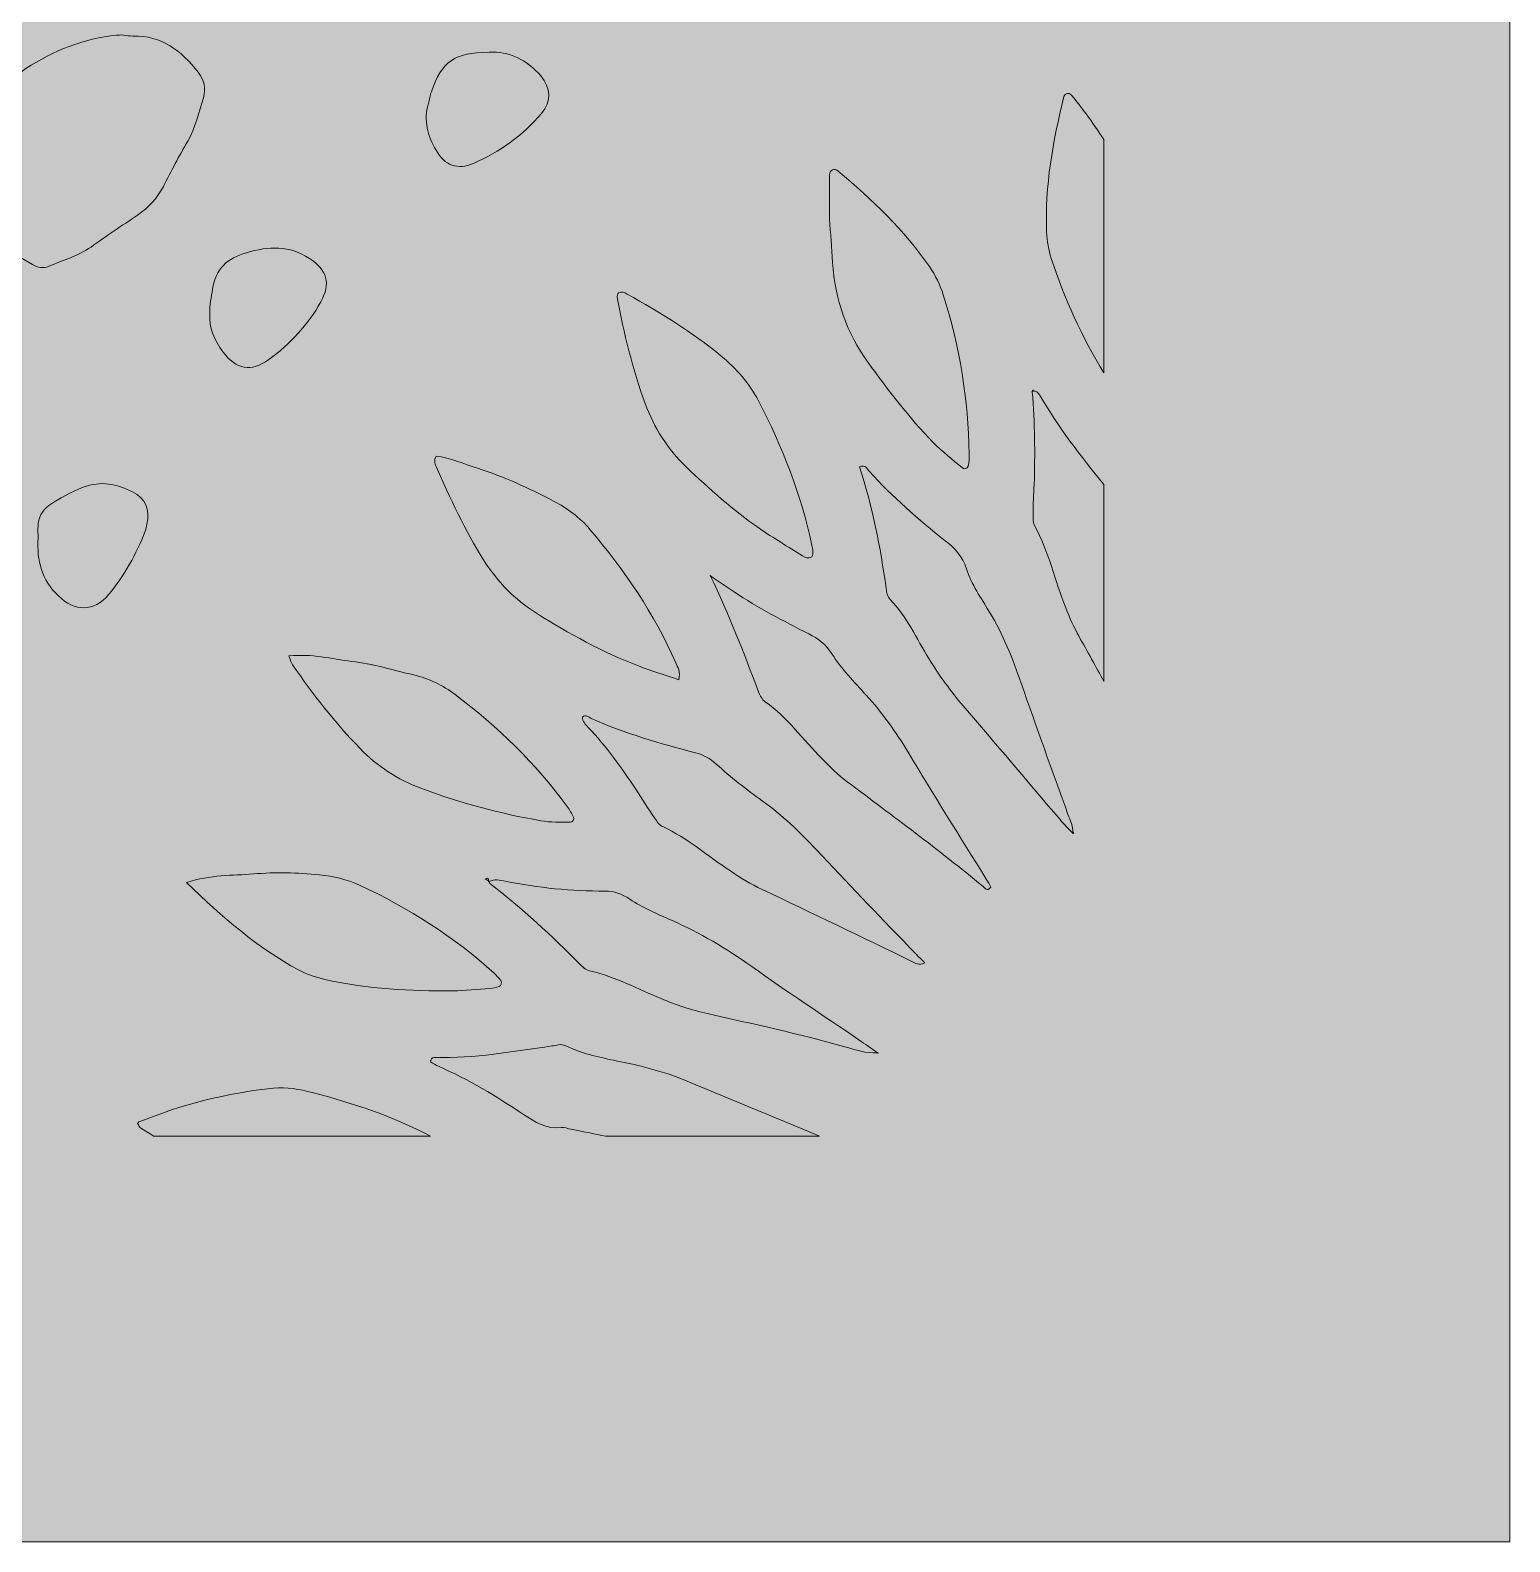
# Model space of a CAD drawing. Extents: x 404 to 2596, y -2984 to -16.
# Drawn here: x 2278 to 2596.5, y -2983.8 to -2658.4 of the extents above; entities that cross this region are included whole.
import ezdxf

# ---------------------------------------------------------------- set-up
doc = ezdxf.new("R2010")
doc.units = 0
doc.header["$MEASUREMENT"] = 0
doc.layers.add('Layer 1', color=7, linetype='Continuous')

# ---------------------------------------------------------------- blocks, each defined once
blk = doc.blocks.new('block 2')
at = {"layer": 'Layer 1', "lineweight": 0}
blk.add_lwpolyline([(404.44, -570.25), (404.44, -2983.81), (2596.45, -2983.81), (2596.45, -2967.51), (2596.45, -2803.31), (2596.45, -2762.09), (2596.45, -2735.94), (2596.45, -2685.81), (2596.45, -2549.79), (2596.45, -2524.23), (2596.45, -2502.39), (2596.45, -2430.95), (2596.45, -2412.9), (2596.45, -15.64)], dxfattribs=at)
for points, knots in [([(2295.3, -2659.61), (2296.18, -2659.49), (2297.05, -2659.49), (2297.75, -2659.43), (2298.68, -2659.55), (2299.38, -2659.66), (2300.08, -2659.66), (2306.31, -2659.49), (2310.56, -2662.87), (2314.17, -2667.47), (2315.39, -2669.1), (2315.92, -2670.9), (2315.28, -2672.94), (2314.35, -2676.08), (2313.59, -2679.34), (2311.9, -2682.31), (2310.04, -2685.46), (2308.35, -2688.78), (2306.66, -2692.04), (2305.32, -2694.54), (2303.51, -2696.64), (2301.07, -2698.21), (2297.75, -2700.48), (2294.37, -2702.75), (2291.11, -2705.08), (2288.32, -2707), (2285.12, -2707.93), (2282.03, -2709.21), (2280.81, -2709.8), (2279.64, -2709.45), (2278.48, -2708.86), (2273.76, -2706.3), (2269.74, -2703.1), (2268.58, -2697.34), (2268.11, -2695.12), (2267.47, -2692.91), (2267.59, -2690.58), (2267.94, -2683.48), (2269.8, -2676.78), (2273.24, -2670.49), (2273.94, -2669.27), (2274.81, -2668.16), (2275.97, -2667.41), (2281.85, -2663.33), (2288.26, -2660.65), (2295.3, -2659.61)], [0, 0, 0, 0, 1, 1, 1, 2, 2, 2, 3, 3, 3, 4, 4, 4, 5, 5, 5, 6, 6, 6, 7, 7, 7, 8, 8, 8, 9, 9, 9, 10, 10, 10, 11, 11, 11, 12, 12, 12, 13, 13, 13, 14, 14, 14, 15, 15, 15, 15]), ([(2388.06, -2676.32), (2384.04, -2681.09), (2379.04, -2684.64), (2373.39, -2687.09), (2369.95, -2688.6), (2367.21, -2687.5), (2365.35, -2684.24), (2363.55, -2681.15), (2362.62, -2677.83), (2363.72, -2674.22), (2363.95, -2673.35), (2364.07, -2672.47), (2364.36, -2671.66), (2366.63, -2665.08), (2369.25, -2663.22), (2376.76, -2663.16), (2381.01, -2662.92), (2384.86, -2664.67), (2387.89, -2668.22), (2390.04, -2670.84), (2390.27, -2673.7), (2388.06, -2676.32)], [0, 0, 0, 0, 1, 1, 1, 2, 2, 2, 3, 3, 3, 4, 4, 4, 5, 5, 5, 6, 6, 6, 7, 7, 7, 7]), ([(2500.5, -2672.71), (2500.67, -2672.01), (2501.6, -2671.72), (2502.07, -2672.3), (2503.17, -2673.64), (2504.22, -2675.04), (2505.27, -2676.43), (2506.61, -2678.24), (2507.89, -2680.1), (2509.11, -2681.96), (2509.11, -2681.96), (2509.11, -2732.16), (2509.11, -2732.16), (2504.34, -2724.41), (2500.61, -2716.2), (2497.76, -2707.53), (2497.18, -2705.72), (2496.89, -2703.74), (2496.77, -2701.88), (2496.36, -2691.92), (2498.11, -2682.31), (2500.5, -2672.71)], [0, 0, 0, 0, 1, 1, 1, 2, 2, 2, 3, 3, 3, 4, 4, 4, 5, 5, 5, 6, 6, 6, 7, 7, 7, 7]), ([(2450.07, -2699.08), (2450.07, -2695.82), (2450.01, -2692.62), (2450.07, -2689.48), (2450.13, -2688.43), (2451.12, -2688.02), (2451.93, -2688.72), (2459.21, -2694.89), (2466.08, -2701.41), (2471.56, -2709.27), (2472.84, -2711.14), (2473.83, -2713.29), (2474.53, -2715.39), (2478.08, -2726.51), (2479.88, -2737.92), (2480.12, -2749.62), (2480.12, -2750.5), (2480.06, -2751.37), (2479.88, -2752.24), (2479.77, -2752.77), (2479.07, -2753.06), (2478.66, -2752.65), (2476.51, -2750.85), (2474.29, -2749.1), (2472.31, -2747.12), (2467.19, -2741.82), (2462.71, -2735.94), (2458.34, -2729.94), (2453.68, -2723.48), (2451.24, -2716.32), (2450.71, -2708.4), (2450.48, -2705.26), (2450.25, -2702.11), (2450.07, -2699.08)], [0, 0, 0, 0, 1, 1, 1, 2, 2, 2, 3, 3, 3, 4, 4, 4, 5, 5, 5, 6, 6, 6, 7, 7, 7, 8, 8, 8, 9, 9, 9, 10, 10, 10, 11, 11, 11, 11]), ([(2340.55, -2716.9), (2337.75, -2721.85), (2333.97, -2725.98), (2329.37, -2729.3), (2325.52, -2732.1), (2322.38, -2731.46), (2319.47, -2727.61), (2317.66, -2725.17), (2316.44, -2722.49), (2316.67, -2719.4), (2316.56, -2717.6), (2317.02, -2715.85), (2317.26, -2714.16), (2317.84, -2709.74), (2320.46, -2707.53), (2324.53, -2706.3), (2329.31, -2704.91), (2333.79, -2704.67), (2338.1, -2707.53), (2341.89, -2710.03), (2342.76, -2712.94), (2340.55, -2716.9)], [0, 0, 0, 0, 1, 1, 1, 2, 2, 2, 3, 3, 3, 4, 4, 4, 5, 5, 5, 6, 6, 6, 7, 7, 7, 7]), ([(2426.72, -2728.55), (2430.04, -2731.28), (2432.78, -2734.43), (2434.76, -2738.21), (2439.88, -2748.11), (2443.96, -2758.36), (2446.23, -2769.31), (2446.4, -2770.12), (2446.69, -2770.99), (2446.23, -2771.81), (2445.47, -2772.27), (2444.83, -2771.93), (2444.25, -2771.58), (2441.16, -2769.6), (2437.96, -2767.73), (2434.93, -2765.64), (2429.29, -2761.74), (2424.16, -2757.14), (2419.21, -2752.42), (2415.19, -2748.58), (2412.34, -2744.03), (2410.36, -2738.79), (2407.62, -2731.34), (2405.82, -2723.65), (2404.31, -2715.91), (2404.25, -2715.62), (2404.48, -2715.27), (2404.6, -2714.92), (2405.3, -2714.57), (2405.88, -2714.86), (2406.52, -2715.21), (2413.56, -2719.17), (2420.49, -2723.36), (2426.72, -2728.55)], [0, 0, 0, 0, 1, 1, 1, 2, 2, 2, 3, 3, 3, 4, 4, 4, 5, 5, 5, 6, 6, 6, 7, 7, 7, 8, 8, 8, 9, 9, 9, 10, 10, 10, 11, 11, 11, 11]), ([(2503.76, -2788.93), (2502.65, -2786.95), (2501.72, -2784.85), (2500.9, -2782.76), (2498.52, -2776.93), (2497.29, -2770.64), (2494.15, -2765.05), (2493.8, -2764.36), (2493.86, -2763.37), (2493.86, -2762.49), (2493.86, -2760.4), (2493.98, -2758.3), (2494.09, -2756.2), (2494.32, -2749.51), (2494.21, -2742.87), (2493.68, -2736.23), (2493.63, -2736.23), (2493.63, -2736.23), (2493.57, -2736.23), (2493.63, -2736.23), (2493.63, -2736.23), (2493.68, -2736.17), (2493.74, -2736.06), (2493.8, -2735.94), (2493.86, -2735.82), (2493.98, -2735.94), (2493.98, -2736.06), (2493.92, -2736.12), (2494.5, -2736.06), (2494.91, -2736.35), (2495.26, -2736.93), (2499.27, -2743.8), (2504.05, -2750.09), (2509.11, -2756.2), (2509.11, -2756.2), (2509.11, -2798.65), (2509.11, -2798.65), (2507.37, -2795.39), (2505.56, -2792.19), (2503.76, -2788.93)], [0, 0, 0, 0, 1, 1, 1, 2, 2, 2, 3, 3, 3, 4, 4, 4, 5, 5, 5, 6, 6, 6, 7, 7, 7, 8, 8, 8, 9, 9, 9, 10, 10, 10, 11, 11, 11, 12, 12, 12, 13, 13, 13, 13]), ([(2416.94, -2794.58), (2417.35, -2795.51), (2418.05, -2796.38), (2417.58, -2798.24), (2414.5, -2797.2), (2411.64, -2796.38), (2408.91, -2795.27), (2401.16, -2792.3), (2394, -2788.29), (2386.95, -2783.92), (2382.3, -2781.01), (2378.57, -2777.17), (2375.6, -2772.45), (2371.58, -2766.04), (2368.38, -2759.23), (2365.35, -2752.3), (2365.12, -2751.66), (2364.83, -2751.02), (2365.41, -2750.09), (2368.44, -2750.44), (2371.29, -2751.78), (2374.26, -2752.71), (2379.91, -2754.52), (2385.38, -2756.96), (2390.62, -2759.76), (2393.59, -2761.33), (2396.33, -2763.31), (2398.48, -2765.87), (2405.88, -2774.66), (2412.34, -2783.98), (2416.94, -2794.58)], [0, 0, 0, 0, 1, 1, 1, 2, 2, 2, 3, 3, 3, 4, 4, 4, 5, 5, 5, 6, 6, 6, 7, 7, 7, 8, 8, 8, 9, 9, 9, 10, 10, 10, 10]), ([(2478.84, -2803.89), (2476.1, -2800.69), (2473.65, -2797.31), (2471.44, -2793.7), (2468.76, -2789.39), (2466.72, -2784.62), (2463.12, -2780.95), (2462.47, -2780.31), (2462.36, -2779.44), (2462.24, -2778.56), (2460.96, -2769.71), (2459.33, -2760.92), (2456.48, -2752.42), (2457.82, -2751.78), (2458.11, -2752.88), (2458.63, -2753.41), (2463.58, -2758.88), (2469.17, -2763.72), (2474.93, -2768.32), (2477.03, -2769.94), (2478.66, -2771.63), (2479.53, -2774.37), (2480.58, -2777.69), (2482.68, -2780.66), (2484.48, -2783.69), (2487.4, -2788.52), (2489.49, -2793.64), (2491.3, -2799), (2494.56, -2808.43), (2497.99, -2817.81), (2501.37, -2827.24), (2501.84, -2828.52), (2502.53, -2829.8), (2502.42, -2831.26), (2502.42, -2831.26), (2502.42, -2831.26), (2502.48, -2831.26), (2502.48, -2831.03), (2502.48, -2831.08), (2502.65, -2831.32), (2502.53, -2831.26), (2502.53, -2831.26), (2502.48, -2831.26), (2502.48, -2831.32), (2502.48, -2831.32), (2502.48, -2831.37), (2502.42, -2831.32), (2502.42, -2831.32), (2502.42, -2831.26), (2501.49, -2830.33), (2500.5, -2829.34), (2499.68, -2828.35), (2492.69, -2820.2), (2485.82, -2811.99), (2478.84, -2803.89)], [0, 0, 0, 0, 1, 1, 1, 2, 2, 2, 3, 3, 3, 4, 4, 4, 5, 5, 5, 6, 6, 6, 7, 7, 7, 8, 8, 8, 9, 9, 9, 10, 10, 10, 11, 11, 11, 12, 12, 12, 13, 13, 13, 14, 14, 14, 15, 15, 15, 16, 16, 16, 17, 17, 17, 18, 18, 18, 18]), ([(2279.7, -2767.79), (2279.7, -2766.92), (2279.64, -2766.04), (2279.7, -2765.17), (2279.76, -2763.37), (2280.46, -2761.85), (2282.03, -2760.75), (2284.36, -2759.17), (2286.75, -2757.83), (2289.42, -2756.79), (2293.15, -2755.39), (2296.64, -2756.03), (2300.02, -2757.78), (2302.87, -2759.29), (2303.81, -2761.5), (2303.11, -2764.76), (2302.99, -2765.29), (2302.93, -2765.81), (2302.76, -2766.28), (2300.84, -2771.23), (2298.27, -2775.77), (2294.96, -2779.84), (2291.69, -2783.8), (2287.5, -2783.51), (2284.07, -2780.19), (2280.46, -2776.76), (2279.41, -2772.57), (2279.7, -2767.79)], [0, 0, 0, 0, 1, 1, 1, 2, 2, 2, 3, 3, 3, 4, 4, 4, 5, 5, 5, 6, 6, 6, 7, 7, 7, 8, 8, 8, 9, 9, 9, 9]), ([(2453.86, -2820.2), (2451.88, -2818.74), (2450.13, -2816.99), (2448.44, -2815.25), (2444.37, -2811.17), (2440.99, -2806.34), (2436.21, -2802.96), (2435.46, -2802.44), (2435.11, -2801.68), (2434.76, -2800.86), (2431.67, -2792.48), (2428.35, -2784.15), (2424.39, -2775.83), (2426.08, -2776.99), (2427.83, -2778.16), (2429.52, -2779.32), (2434.64, -2782.76), (2440.12, -2785.61), (2445.59, -2788.35), (2447.63, -2789.39), (2449.26, -2790.62), (2450.54, -2792.65), (2452.63, -2795.91), (2455.37, -2798.71), (2457.93, -2801.56), (2461.43, -2805.35), (2464.28, -2809.42), (2466.96, -2813.85), (2472.43, -2822.99), (2478.14, -2832.07), (2483.79, -2841.16), (2484.13, -2841.74), (2484.48, -2842.38), (2484.78, -2842.9), (2483.96, -2843.95), (2483.49, -2843.08), (2483.03, -2842.67), (2473.54, -2834.87), (2463.7, -2827.59), (2453.86, -2820.2)], [0, 0, 0, 0, 1, 1, 1, 2, 2, 2, 3, 3, 3, 4, 4, 4, 5, 5, 5, 6, 6, 6, 7, 7, 7, 8, 8, 8, 9, 9, 9, 10, 10, 10, 11, 11, 11, 12, 12, 12, 13, 13, 13, 13]), ([(2369.49, -2801.45), (2378.63, -2808.38), (2386.84, -2816.24), (2393.59, -2825.55), (2394.12, -2826.31), (2394.58, -2827.01), (2394.93, -2827.82), (2395.11, -2828.29), (2394.81, -2828.93), (2394.23, -2828.93), (2392.14, -2828.87), (2389.98, -2828.99), (2387.94, -2828.58), (2379.09, -2827.07), (2370.48, -2824.74), (2362.09, -2821.59), (2357.08, -2819.67), (2352.72, -2816.93), (2348.99, -2813.03), (2343.58, -2807.5), (2338.86, -2801.39), (2334.49, -2795.04), (2334.2, -2794.63), (2334.08, -2794.11), (2333.68, -2793.12), (2338.57, -2792.6), (2342.88, -2793.76), (2347.18, -2794.28), (2351.73, -2794.81), (2356.09, -2796.15), (2360.52, -2797.2), (2363.84, -2797.95), (2366.81, -2799.41), (2369.49, -2801.45)], [0, 0, 0, 0, 1, 1, 1, 2, 2, 2, 3, 3, 3, 4, 4, 4, 5, 5, 5, 6, 6, 6, 7, 7, 7, 8, 8, 8, 9, 9, 9, 10, 10, 10, 11, 11, 11, 11]), ([(2435.52, -2843.37), (2433.07, -2842.26), (2430.92, -2840.87), (2428.7, -2839.41), (2423.87, -2836.21), (2419.5, -2832.31), (2414.15, -2829.86), (2413.45, -2829.57), (2412.86, -2828.75), (2412.4, -2828), (2411, -2826.02), (2409.72, -2823.86), (2408.38, -2821.83), (2405.24, -2817.17), (2401.98, -2812.57), (2398.13, -2808.49), (2397.55, -2807.85), (2396.85, -2807.27), (2396.85, -2806.28), (2397.55, -2805.58), (2398.13, -2806.28), (2398.72, -2806.57), (2405.94, -2809.77), (2413.56, -2811.99), (2421.19, -2813.96), (2422.94, -2814.43), (2424.28, -2815.13), (2425.68, -2816.41), (2428.76, -2819.21), (2432.14, -2821.83), (2435.52, -2824.27), (2439.82, -2827.36), (2443.61, -2830.97), (2447.22, -2834.87), (2453.68, -2841.8), (2460.32, -2848.61), (2466.9, -2855.48), (2468.06, -2856.7), (2469.29, -2857.93), (2470.57, -2859.21), (2469.23, -2859.91), (2468.53, -2859.21), (2467.77, -2858.86), (2457.06, -2853.68), (2446.29, -2848.49), (2435.52, -2843.37)], [0, 0, 0, 0, 1, 1, 1, 2, 2, 2, 3, 3, 3, 4, 4, 4, 5, 5, 5, 6, 6, 6, 7, 7, 7, 8, 8, 8, 9, 9, 9, 10, 10, 10, 11, 11, 11, 12, 12, 12, 13, 13, 13, 14, 14, 14, 15, 15, 15, 15]), ([(2341.71, -2862.82), (2339.67, -2862.35), (2337.64, -2861.71), (2335.77, -2860.72), (2326.92, -2855.89), (2319.41, -2849.43), (2311.67, -2841.91), (2316.85, -2840.17), (2321.51, -2840.4), (2326.05, -2840.05), (2330.76, -2839.64), (2335.48, -2839.76), (2340.26, -2840.23), (2343.28, -2840.52), (2346.14, -2841.22), (2348.87, -2842.44), (2359.47, -2847.39), (2369.19, -2853.56), (2377.87, -2861.42), (2378.39, -2861.89), (2378.86, -2862.41), (2379.27, -2862.99), (2379.62, -2863.46), (2379.38, -2864.1), (2378.92, -2864.27), (2378.28, -2864.56), (2377.58, -2864.62), (2376.88, -2864.68), (2374.26, -2864.86), (2371.58, -2865.2), (2368.96, -2865.2), (2359.82, -2865.26), (2350.74, -2864.86), (2341.71, -2862.82)], [0, 0, 0, 0, 1, 1, 1, 2, 2, 2, 3, 3, 3, 4, 4, 4, 5, 5, 5, 6, 6, 6, 7, 7, 7, 8, 8, 8, 9, 9, 9, 10, 10, 10, 11, 11, 11, 11]), ([(2453.33, -2877.26), (2443.55, -2874.46), (2433.65, -2872.37), (2423.75, -2870.1), (2420.32, -2869.34), (2417, -2868.23), (2413.8, -2866.89), (2408.79, -2864.8), (2403.96, -2862.24), (2398.66, -2860.95), (2397.84, -2860.78), (2397.03, -2860.26), (2396.44, -2859.62), (2390.33, -2853.33), (2383.87, -2847.5), (2376.94, -2842.09), (2376.82, -2842.03), (2376.82, -2841.86), (2376.76, -2841.68), (2376.71, -2841.68), (2376.71, -2841.74), (2376.65, -2841.74), (2376.65, -2841.74), (2376.65, -2841.56), (2376.65, -2841.56), (2376.41, -2841.39), (2376.18, -2841.27), (2375.95, -2841.1), (2376.59, -2840.81), (2376.71, -2841.1), (2376.65, -2841.56), (2376.71, -2841.56), (2376.71, -2841.62), (2376.76, -2841.62), (2376.76, -2841.62), (2376.76, -2841.68), (2376.76, -2841.68), (2377.93, -2841.1), (2379.15, -2841.39), (2380.26, -2841.62), (2387.36, -2843.02), (2394.52, -2843.78), (2401.74, -2843.72), (2403.72, -2843.72), (2405.35, -2844.36), (2407.04, -2845.47), (2409.84, -2847.33), (2412.92, -2848.61), (2416.01, -2850.01), (2422.12, -2852.69), (2427.83, -2856.06), (2433.3, -2859.96), (2440.87, -2865.38), (2448.67, -2870.5), (2456.36, -2875.74), (2457.76, -2876.68), (2459.04, -2877.61), (2460.38, -2878.54), (2460.44, -2878.54), (2460.44, -2878.54), (2460.49, -2878.54), (2460.49, -2878.6), (2460.49, -2878.6), (2460.49, -2878.66), (2460.44, -2878.66), (2460.38, -2878.66), (2460.38, -2878.6), (2460.38, -2878.6), (2460.38, -2878.54), (2460.38, -2878.54), (2457.93, -2878.71), (2455.6, -2877.9), (2453.33, -2877.26)], [0, 0, 0, 0, 1, 1, 1, 2, 2, 2, 3, 3, 3, 4, 4, 4, 5, 5, 5, 6, 6, 6, 7, 7, 7, 8, 8, 8, 9, 9, 9, 10, 10, 10, 11, 11, 11, 12, 12, 12, 13, 13, 13, 14, 14, 14, 15, 15, 15, 16, 16, 16, 17, 17, 17, 18, 18, 18, 19, 19, 19, 20, 20, 20, 21, 21, 21, 22, 22, 22, 23, 23, 23, 24, 24, 24, 24]), ([(2401.8, -2896.47), (2399.76, -2896.07), (2397.38, -2895.6), (2394.41, -2895.02), (2393.71, -2894.9), (2393.01, -2894.49), (2392.37, -2894.61), (2389.11, -2895.08), (2386.66, -2893.44), (2384.16, -2891.81), (2378.34, -2887.91), (2372.34, -2884.25), (2365.88, -2881.45), (2365.24, -2881.22), (2364.71, -2880.81), (2364.19, -2880.52), (2364.19, -2880.4), (2364.19, -2880.29), (2364.25, -2880.17), (2364.3, -2879.59), (2364.77, -2879.53), (2365.18, -2879.53), (2373.62, -2879.82), (2381.95, -2878.25), (2390.27, -2877.08), (2391.26, -2876.97), (2392.19, -2876.5), (2393.3, -2877.03), (2396.62, -2878.66), (2400.11, -2879.41), (2403.61, -2880.17), (2405.59, -2880.58), (2407.57, -2880.93), (2409.49, -2881.45), (2412.22, -2882.15), (2414.9, -2882.85), (2417.46, -2883.9), (2427.65, -2888.09), (2437.79, -2892.34), (2447.92, -2896.47), (2447.92, -2896.47), (2401.8, -2896.47), (2401.8, -2896.47)], [0, 0, 0, 0, 1, 1, 1, 2, 2, 2, 3, 3, 3, 4, 4, 4, 5, 5, 5, 6, 6, 6, 7, 7, 7, 8, 8, 8, 9, 9, 9, 10, 10, 10, 11, 11, 11, 12, 12, 12, 13, 13, 13, 14, 14, 14, 14]), ([(2304.56, -2896.47), (2303.63, -2895.83), (2302.64, -2895.25), (2301.71, -2894.67), (2301.48, -2894.49), (2301.36, -2894.09), (2301.13, -2893.79), (2301.24, -2893.68), (2301.3, -2893.5), (2301.42, -2893.44), (2310.68, -2889.66), (2320.34, -2887.21), (2330.36, -2886.17), (2333.21, -2885.88), (2336.01, -2886.4), (2338.68, -2887.1), (2347.48, -2889.37), (2356.09, -2892.28), (2364.19, -2896.47), (2364.19, -2896.47), (2304.56, -2896.47), (2304.56, -2896.47)], [0, 0, 0, 0, 1, 1, 1, 2, 2, 2, 3, 3, 3, 4, 4, 4, 5, 5, 5, 6, 6, 6, 7, 7, 7, 7])]:
    blk.add_open_spline(points, degree=3, knots=knots, dxfattribs=at)

msp = doc.modelspace()

# ---------------------------------------------------------------- hatches: boundary and pattern name
at = {"layer": 'Layer 1', "true_color": 0x76d1f6}
h = msp.add_hatch(color=141, dxfattribs=at)
h.dxf.hatch_style = 2
h.paths.add_polyline_path([(2578.58, -15.64), (2435.05, -15.64), (2420.09, -15.64), (2200.75, -15.64), (2164.88, -15.64), (2149.33, -15.64), (2082.61, -15.64), (2011.92, -15.64), (1983.56, -15.64), (1964.52, -15.64), (1018.5, -15.64), (999.46, -15.64), (971.11, -15.64), (900.42, -15.64), (833.69, -15.64), (818.15, -15.64), (782.28, -15.64), (562.94, -15.64), (547.97, -15.64), (404.44, -15.64), (404.44, -179.84), (404.44, -221.06), (404.44, -247.2), (404.44, -297.34), (404.44, -433.36), (404.44, -458.92), (404.44, -480.75), (404.44, -552.2), (404.44, -570.25), (404.44, -2983.81), (2596.45, -2983.81), (2596.45, -2967.51), (2596.45, -2803.31), (2596.45, -2762.09), (2596.45, -2735.94), (2596.45, -2685.81), (2596.45, -2549.79), (2596.45, -2524.23), (2596.45, -2502.39), (2596.45, -2430.95), (2596.45, -2412.9), (2596.45, -15.64)])

# ---------------------------------------------------------------- linework, layer by layer
at = {"layer": 'Layer 1', "lineweight": 0}
msp.add_lwpolyline([(404.44, -570.25), (404.44, -2983.81), (2596.45, -2983.81), (2596.45, -2967.51), (2596.45, -2803.31), (2596.45, -2762.09), (2596.45, -2735.94), (2596.45, -2685.81), (2596.45, -2549.79), (2596.45, -2524.23), (2596.45, -2502.39), (2596.45, -2430.95), (2596.45, -2412.9), (2596.45, -15.64)], dxfattribs=at)

# ---------------------------------------------------------------- block references
at = {"layer": 'Layer 1'}
msp.add_blockref('block 2', (0, 0), dxfattribs=at)

doc.saveas('drawing.dxf')
